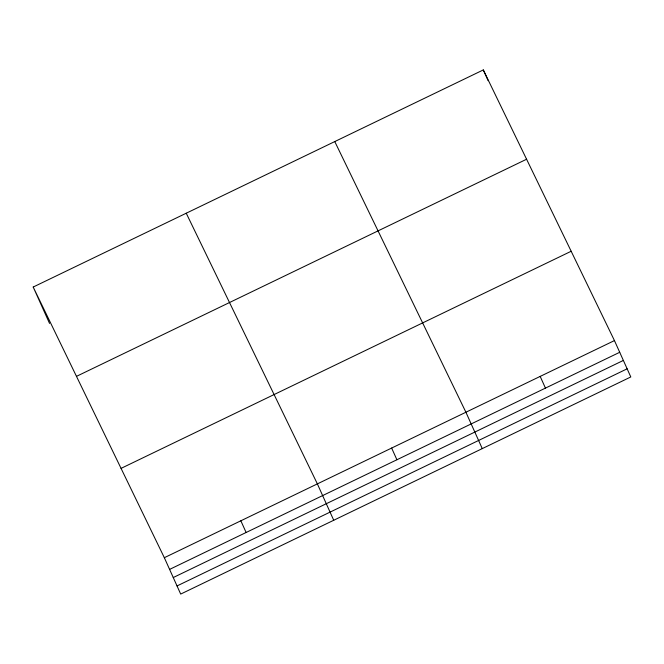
<?xml version="1.0" encoding="UTF-8"?>
<svg xmlns="http://www.w3.org/2000/svg" width="664" height="664" viewBox="0 0 664 664"><rect width="100%" height="100%" fill="white"/><g stroke="black" fill="none" stroke-linecap="round" stroke-linejoin="round"><path stroke-width="1" d="M33.2 287.039L483.309 69.919L614.449 340.582L630.8 376.961L180.691 594.081L164.34 557.702L33.2 287.039L49.551 323.418M76.476 376.355L526.585 159.236M121.064 468.377L571.173 251.258M164.34 557.702L614.449 340.582M169.594 569.405L619.711 352.285M173.254 577.547L623.371 360.428M177.031 585.938L627.14 368.819M334.772 141.565L465.912 412.228L482.263 448.615M186.235 213.219L317.375 483.882L333.726 520.261M483.309 69.919L488.164 80.718M540.181 376.405L545.443 388.108M391.644 448.051L396.906 459.754M240.858 520.792L246.12 532.495"/></g></svg>
